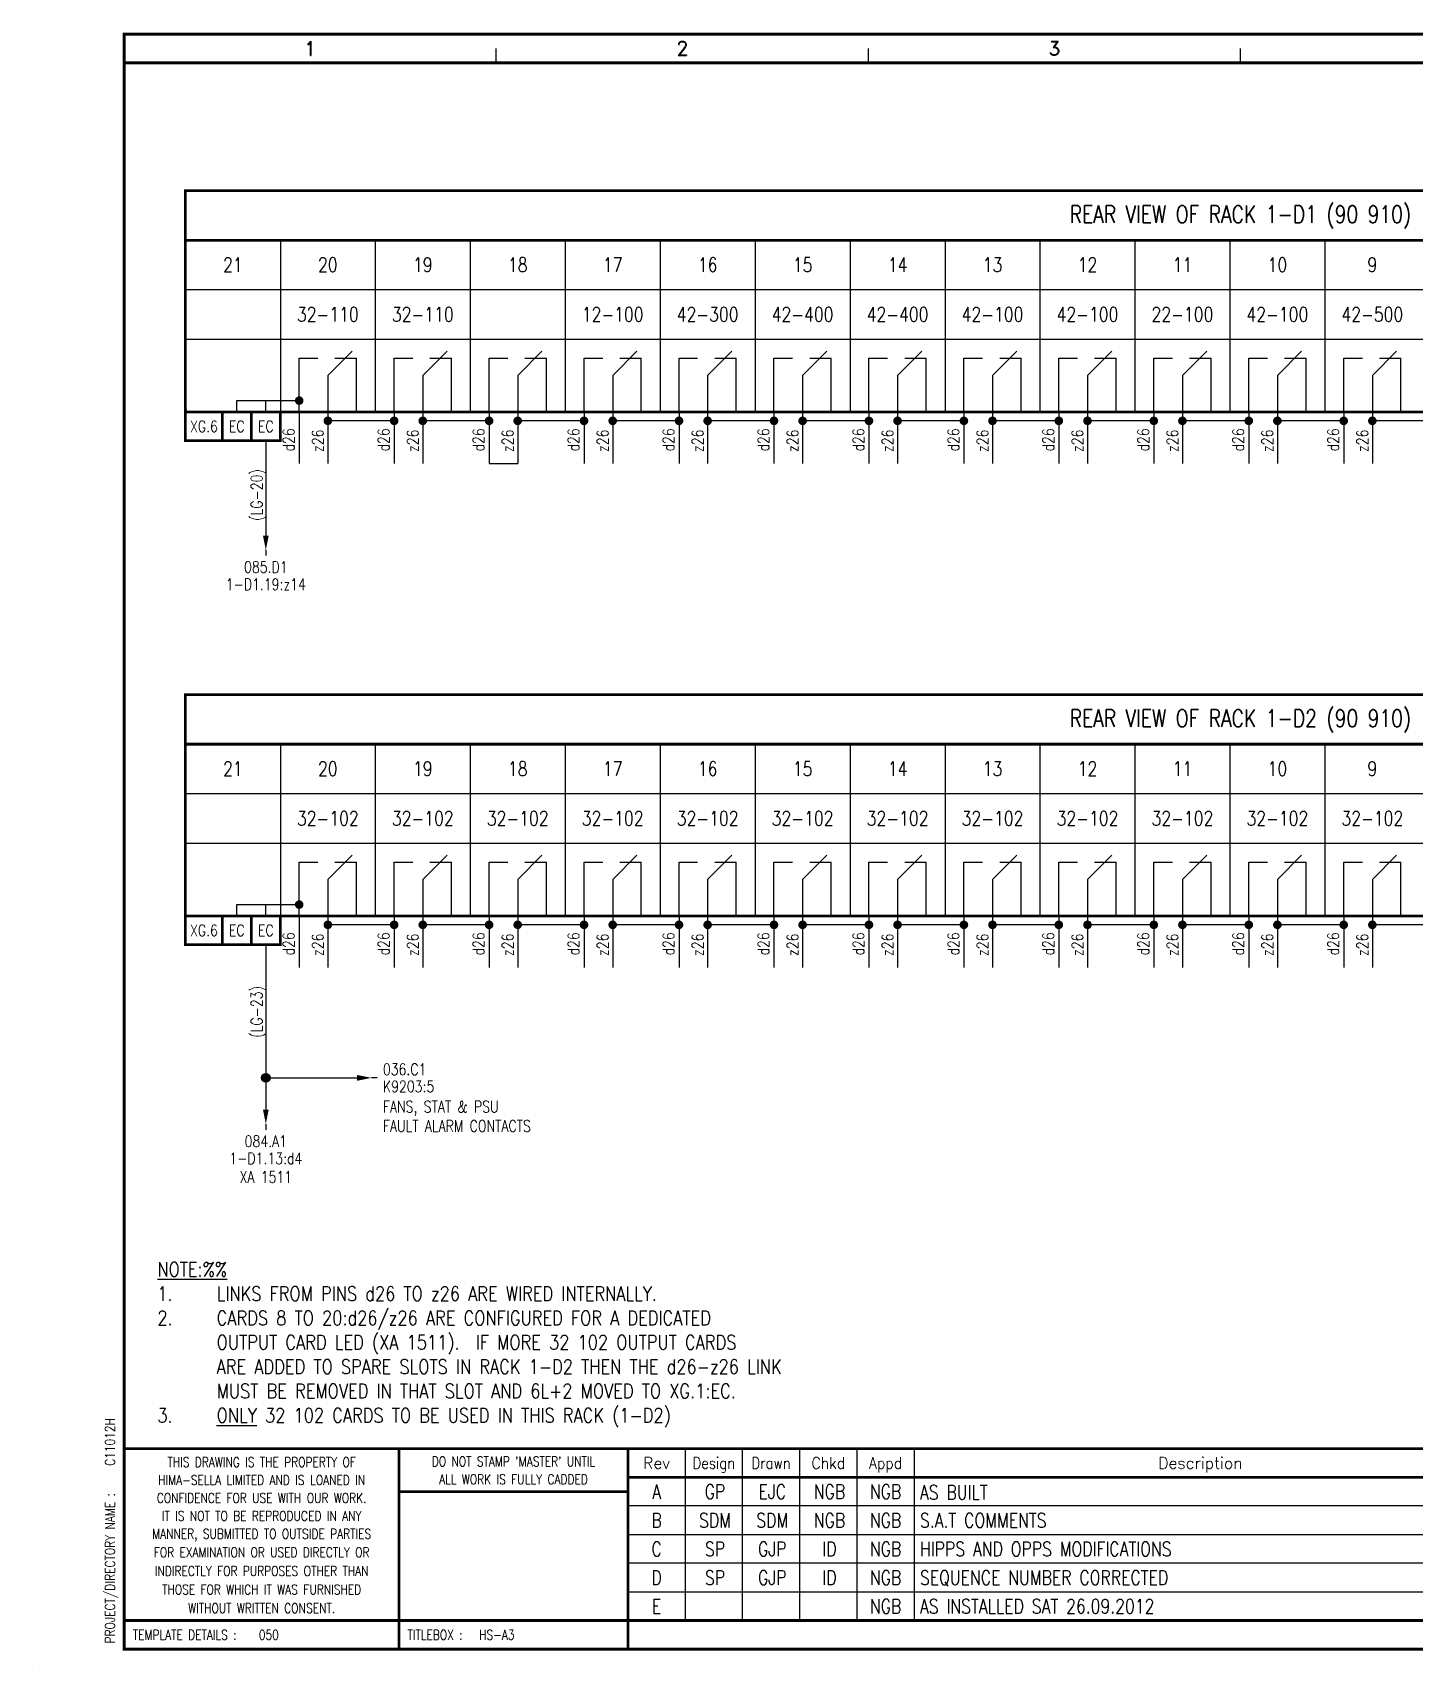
# Model space of a CAD drawing. Extents: x 0 to 414, y 0 to 285.
# Drawn here: x 0 to 241.4, y 0 to 285.2 of the extents above; entities that cross this region are included whole.
import ezdxf
from ezdxf.enums import TextEntityAlignment as Align

# ---------------------------------------------------------------- set-up
doc = ezdxf.new("R2010")
doc.units = 0
doc.header["$MEASUREMENT"] = 0
doc.linetypes.add('CONTINU', pattern=[0])
doc.layers.get('0').update_dxf_attribs({"linetype": 'CONTINUOUS'})
for name, color, linetype in [('01-DRAW', 7, 'CONTINUOUS'), ('COL', 2, 'CONTINU'), ('PCABGREY-0_22', 7, 'CONTINUOUS'), ('ROW', 2, 'CONTINU'), ('TEXT', 2, 'CONTINUOUS'), ('TPOL', 3, 'CONTINUOUS'), ('UPS', 2, 'CONTINUOUS'), ('XR_FUNCTION', 2, 'CONTINUOUS'), ('XR_MAIN', 2, 'CONTINUOUS')]:
    doc.layers.add(name, color=color, linetype=linetype)
doc.layers.add('MCABGREY-0_22', color=4, linetype='CONTINUOUS', plot=False)
doc.styles.add('0', font='romans', dxfattribs={"width": 0.9})
doc.styles.add('CROSSREF', font='ROMANS.shx', dxfattribs={"width": 0.8, "height": 1})
doc.styles.add('FUNCTION', font='romans.shx', dxfattribs={"width": 0.8, "height": 2.5})
doc.styles.add('ROMAND', font='ROMAND')
doc.styles.add('ROMANS', font='romans.shx', dxfattribs={"width": 0.8})
doc.styles.add('WIRES', font='ROMANS.shx', dxfattribs={"width": 0.8, "height": 2})

# ---------------------------------------------------------------- blocks, each defined once
blk = doc.blocks.new('EDREV')
at = {"color": 2, "style": 'ROMANS', "width": 0.8}
for tag, p in [('DES', (129.2, 29.25)), ('DRN', (139.2, 29.25)), ('CHKD', (149.2, 29.25)), ('DES', (129.2, 24.25)), ('DRN', (139.2, 24.25)), ('CHKD', (149.2, 24.25)), ('DES', (129.2, 19.25)), ('DRN', (139.2, 19.25)), ('CHKD', (149.2, 19.25)), ('DES', (129.2, 14.25)), ('DRN', (139.2, 14.25)), ('CHKD', (149.2, 14.25)), ('DES', (129.2, 9.25)), ('DRN', (139.2, 9.25)), ('CHKD', (149.2, 9.25))]:
    blk.add_attdef(tag, text='', height=2.5, dxfattribs=at).set_placement(p, align=Align.CENTER)
blk = doc.blocks.new('HS-A3')
at = {"color": 1}
for p, q in [((81, 280), (81, 282.5)), ((146, 280), (146, 282.5)), ((211, 280), (211, 282.5)), ((114, 38), (114, 8)), ((124, 8), (124, 38)), ((134, 8), (134, 38)), ((144, 38), (144, 8)), ((154, 38), (154, 8)), ((301.5, 28), (104, 28)), ((104, 23), (301.5, 23)), ((301.5, 18), (104, 18)), ((104, 13), (270.5, 13)), ((0, 0), (0, 0.025))]:
    blk.add_line(p, q, dxfattribs=at)
at = {"color": 1, "const_width": 0.5}
blk.add_lwpolyline([(16, 3), (409, 3), (409, 285), (16, 285)], close=True, dxfattribs=at)
for points in [[(16, 280), (404, 280)], [(409, 38), (16, 38)], [(64, 3), (64, 38)], [(104, 3), (104, 38)], [(270.5, 33), (104, 33)], [(104, 30.5), (64, 30.5)], [(270.5, 8), (16, 8)]]:
    blk.add_lwpolyline(points, dxfattribs=at)
at = {"color": 2, "style": 'ROMAND'}
for s, p in [('1', (48.5, 282.5)), ('2', (113.5, 282.5)), ('3', (178.5, 282.5))]:
    blk.add_text(s, height=2.5, dxfattribs=at).set_placement(p, align=Align.MIDDLE)
at = {"color": 3, "lineweight": 13, "style": 'ROMANS', "width": 0.8}
for s, p in [('THIS DRAWING IS THE PROPERTY OF', (40, 35.6443)), ("DO NOT STAMP 'MASTER' UNTIL", (84, 35.7693)), ('HIMA-SELLA LIMITED AND IS LOANED IN', (40, 32.5193)), ('ALL WORK IS FULLY CADDED', (84, 32.6443)), ('CONFIDENCE FOR USE WITH OUR WORK.', (40, 29.3879)), ('IT IS NOT TO BE REPRODUCED IN ANY', (40, 26.2629)), ('MANNER, SUBMITTED TO OUTSIDE PARTIES', (40, 23.1379)), ('FOR EXAMINATION OR USED DIRECTLY OR', (40, 19.9054)), ('INDIRECTLY FOR PURPOSES OTHER THAN', (40, 16.6554)), ('THOSE FOR WHICH IT WAS FURNISHED', (40, 13.4054)), ('WITHOUT WRITTEN CONSENT.', (40, 10.1554))]:
    blk.add_text(s, height=1.7, dxfattribs=at).set_placement(p, align=Align.MIDDLE_CENTER)
at = {"color": 4, "style": 'ROMAND'}
for s, p in [('Rev', (109, 34.5)), ('Description', (204, 34.5))]:
    blk.add_text(s, height=2, dxfattribs=at).set_placement(p, align=Align.CENTER)
for s, width, p in [('Design', 0.85, (119, 34.5)), ('Drawn', 0.85, (129, 34.5)), ('Chkd', 0.9, (139, 34.5)), ('Appd', 0.9, (149, 34.5))]:
    blk.add_text(s, height=2, dxfattribs=dict(at, width=width)).set_placement(p, align=Align.CENTER)
at = {"color": 3, "style": 'ROMANS', "width": 0.8}
blk.add_text('PROJECT/DIRECTORY NAME :', height=1.7, rotation=90, dxfattribs=at).set_placement((13.5, 4), align=Align.MIDDLE_LEFT)
for s, p in [('TEMPLATE DETAILS :', (17.5, 5.5)), ('TITLEBOX :', (65.5, 5.5)), ('HS-A3', (78, 5.5))]:
    blk.add_text(s, height=1.7, dxfattribs=at).set_placement(p, align=Align.MIDDLE_LEFT)
at = {"layer": 'COL', "style": 'ROMAND', "flags": 9}
for tag, p in [('COL1', (48.5, 282.5)), ('COL2', (113.5, 282.5)), ('COL3', (178.5, 282.5)), ('COL4', (243.5, 282.5)), ('COL5', (308.5, 282.5)), ('COL6', (373.5, 282.5))]:
    blk.add_attdef(tag, p, '', height=2.5, dxfattribs=at)
at = {"layer": 'ROW', "style": 'ROMAND', "flags": 9}
for tag, p in [('ROW1', (406.5, 249.5)), ('ROW2', (406.5, 188.5)), ('ROW3', (406.5, 127.5)), ('ROW4', (406.5, 66.5))]:
    blk.add_attdef(tag, p, '', height=2.5, dxfattribs=at)
at = {"layer": 'UPS', "color": 3, "style": 'ROMANS', "width": 0.8, "flags": 8}
blk.add_attdef('PROJS->NOMPRO', text='', height=1.7, rotation=90, dxfattribs=at).set_placement((13.5, 35), align=Align.MIDDLE_LEFT)
at = {"layer": 'UPS', "style": 'ROMANS', "width": 3.1263, "flags": 8}
blk.add_attdef('PLANOS->MCAN1', text='', height=2.5, rotation=0.061173, dxfattribs=at).set_placement((155, 31.6443), (254, 31.75), align=Align.FIT)
at = {"layer": 'UPS', "style": 'ROMANS', "width": 0.8, "flags": 8}
for tag, height, p in [('PLANOS->VERIF', 2.5, (293.5, 34.25)), ('PLANOS->CANVI1', 2.5, (109, 29.25)), ('PLANOS->NCAN1', 2.5, (149, 29.25)), ('PLANOS->DCAN1', 2.5, (262.5, 29.25)), ('PLANOS->ORIG', 2.5, (293.5, 29.25)), ('PLANOS->CANVI2', 2.5, (109, 24.25)), ('PLANOS->NCAN2', 2.5, (149, 24.25)), ('PLANOS->DCAN2', 2.5, (262.5, 24.25)), ('PLANOS->HECHF', 2.5, (293.5, 24.25)), ('PLANOS->CANVI3', 2.5, (109, 19.25)), ('PLANOS->NCAN3', 2.5, (149, 19.25)), ('PLANOS->DCAN3', 2.5, (262.5, 19.25)), ('PLANOS->HECHD', 2.5, (293.5, 19.25)), ('PLANOS->CANVI4', 2.5, (109, 14.25)), ('PLANOS->NCAN4', 2.5, (149, 14.25)), ('PLANOS->DCAN4', 2.5, (262.5, 14.25)), ('PLANOS->DATACREA', 2.5, (293.5, 14.25)), ('PLANOS->CANVI5', 2.5, (109, 9.25)), ('PLANOS->NCAN5', 2.5, (149, 9.25)), ('PLANOS->DCAN5', 2.5, (262.5, 9.25)), ('PLANOS->NR1', 2.5, (293.5, 9.25)), ('PROJS->DESCPRO3', 5, (345.5, 5.5)), ('PLANOS->PLANO', 5, (378.5, 5.5)), ('PLANOS->USER', 5, (402.75, 5.5)), ('PLANOS->NR2', 2.5, (293.5, 4.25))]:
    blk.add_attdef(tag, text='', height=height, dxfattribs=at).set_placement(p, align=Align.CENTER)
at = {"layer": 'UPS', "style": 'ROMANS', "flags": 8}
for tag, width, p, p2 in [('PLANOS->MCAN2', 3.0574, (155, 26.75), (254, 26.75)), ('PLANOS->MCAN3', 3.0574, (155, 21.75), (254, 21.75)), ('PLANOS->MCAN4', 3.0462, (155, 16.75), (254, 16.75)), ('PLANOS->MCAN5', 3.0574, (155, 11.75), (254, 11.75))]:
    blk.add_attdef(tag, text='', height=2.5, dxfattribs=dict(at, width=width)).set_placement(p, p2, align=Align.FIT)
at = {"layer": 'UPS', "style": 'ROMANS', "width": 0.8, "flags": 8}
blk.add_attdef('PLANOS->DENOM', (313.5, 24.25), '', height=2.5, dxfattribs=at)
at = {"layer": 'UPS', "color": 4, "style": 'ROMANS', "width": 0.8, "flags": 8}
for tag, p in [('PROJS->DESCPRO1', (303, 19.25)), ('PROJS->DESCPRO2', (303, 14.25))]:
    blk.add_attdef(tag, p, '', height=2.5, dxfattribs=at)
at = {"layer": 'UPS', "color": 3, "style": 'ROMANS', "width": 0.8, "flags": 8}
blk.add_attdef('PLANOS->PROTOTIPO', text='', height=1.7, dxfattribs=at).set_placement((39.5, 5.5), align=Align.MIDDLE_LEFT)
at = {"layer": 'UPS', "style": 'ROMANS', "width": 0.8, "flags": 8}
blk.add_attdef('PLANOS->OBS4', text='', height=2.5, dxfattribs=at).set_placement((107, 5.5), align=Align.MIDDLE_LEFT)
blk = doc.blocks.new('EQUPOT01')
blk.add_line((0, 1), (0, 0))
blk.add_solid([(0.5, 3.5), (-0.5, 3.5), (0, 1)])
at = {"layer": 'TEXT', "style": 'ROMANS', "width": 0.8}
blk.add_attdef('CONNECTION', text='', height=2, dxfattribs=at).set_placement((0, -4), align=Align.TOP_CENTER)
at = {"layer": 'TPOL', "style": 'ROMANS', "width": 0.8, "flags": 8}
blk.add_attdef('CN1', (0, 3.5), '', height=0.0025, rotation=270, dxfattribs=at)
at = {"layer": 'XR_FUNCTION', "style": 'FUNCTION', "width": 0.8, "flags": 1}
blk.add_attdef('XR_FUNCTION', text='', height=1, dxfattribs=at).set_placement((0, 2), align=Align.TOP_CENTER)
at = {"layer": 'XR_MAIN', "style": 'CROSSREF', "width": 0.8}
for tag in ['XR_PREV', 'XR_NEXT']:
    blk.add_attdef(tag, text='', height=2, dxfattribs=at).set_placement((0, -1), align=Align.TOP_CENTER)
blk = doc.blocks.new('DOT')
for radius in [0.75, 0.65, 0.55, 0.45, 0.35, 0.25, 0.15, 0.05]:
    blk.add_circle((0, 0), radius)

msp = doc.modelspace()

# ---------------------------------------------------------------- linework, layer by layer
for p, q in [((43.2688, 249.0016), (43.2688, 219)), ((59.8576, 249.0016), (59.8576, 219)), ((76.4464, 249.0016), (76.4464, 219)), ((93.0352, 249.0016), (93.0352, 219)), ((109.624, 249.0016), (109.624, 219)), ((126.2128, 249.0016), (126.2128, 219)), ((142.8016, 249.0016), (142.8016, 219)), ((159.3904, 249.0016), (159.3904, 219)), ((175.9792, 249.0016), (175.9792, 219)), ((192.568, 249.0016), (192.568, 219)), ((209.1568, 249.0016), (209.1568, 219)), ((225.7456, 249.0016), (225.7456, 219)), ((395.32, 240.3424), (26.68, 240.3424)), ((395.32, 231.6832), (26.68, 231.6832)), ((43.2688, 161.0016), (43.2688, 131)), ((59.8576, 161.0016), (59.8576, 131)), ((76.4464, 161.0016), (76.4464, 131)), ((93.0352, 161.0016), (93.0352, 131)), ((109.624, 161.0016), (109.624, 131)), ((126.2128, 161.0016), (126.2128, 131)), ((142.8016, 161.0016), (142.8016, 131)), ((159.3904, 161.0016), (159.3904, 131)), ((175.9792, 161.0016), (175.9792, 131)), ((192.568, 161.0016), (192.568, 131)), ((209.1568, 161.0016), (209.1568, 131)), ((225.7456, 161.0016), (225.7456, 131)), ((395.32, 152.3424), (26.68, 152.3424)), ((395.32, 143.6832), (26.68, 143.6832)), ((60.1822, 102.75), (59.1822, 102.75))]:
    msp.add_line(p, q)
at = {"color": 6, "const_width": 0.4608}
for points in [[(26.68, 257.6608), (395.32, 257.6608), (395.32, 219), (26.68, 219)], [(26.68, 169.6608), (395.32, 169.6608), (395.32, 131), (26.68, 131)]]:
    msp.add_lwpolyline(points, close=True, dxfattribs=at)
at = {"color": 6}
for points, const_width in [([(395.32, 249.0016), (26.68, 249.0016)], 0.5), ([(43.2688, 219), (43.2688, 214), (26.68, 214), (26.68, 219)], 0.4608), ([(395.32, 161.0016), (26.68, 161.0016)], 0.5), ([(43.2688, 131), (43.2688, 126), (26.68, 126), (26.68, 131)], 0.4608)]:
    msp.add_lwpolyline(points, dxfattribs=dict(at, const_width=const_width))
msp.add_solid([(56.6822, 103.25), (56.6822, 102.25), (59.1822, 102.75)])
at = {"layer": '01-DRAW'}
msp.add_line((26.4496, 219.425), (26.9104, 219.425), dxfattribs=at)
at = {"layer": '01-DRAW', "color": 6, "const_width": 0.4608}
for points in [[(33.1312, 219), (33.1312, 214)], [(38.2, 214), (38.2, 219)], [(33.1312, 131), (33.1312, 126)], [(38.2, 126), (38.2, 131)]]:
    msp.add_lwpolyline(points, dxfattribs=at)
at = {"layer": 'PCABGREY-0_22'}
for p, q in [((46.5632, 219), (46.5632, 228.4123)), ((46.5632, 228.4123), (49.8132, 228.4123)), ((51.5632, 225.4123), (55.8006, 229.6497)), ((52.8132, 228.4123), (56.5632, 228.4123)), ((56.5632, 219), (56.5632, 228.4123)), ((63.152, 219), (63.152, 228.4123)), ((63.152, 228.4123), (66.402, 228.4123)), ((68.152, 225.4123), (72.3894, 229.6497)), ((69.402, 228.4123), (73.152, 228.4123)), ((73.152, 219), (73.152, 228.4123)), ((79.7408, 219), (79.7408, 228.4123)), ((79.7408, 228.4123), (82.9908, 228.4123)), ((84.7408, 225.4123), (88.9782, 229.6497)), ((85.9908, 228.4123), (89.7408, 228.4123)), ((89.7408, 219), (89.7408, 228.4123)), ((96.3296, 219), (96.3296, 228.4123)), ((96.3296, 228.4123), (99.5796, 228.4123)), ((101.3296, 225.4123), (105.567, 229.6497)), ((102.5796, 228.4123), (106.3296, 228.4123)), ((106.3296, 219), (106.3296, 228.4123)), ((112.9184, 219), (112.9184, 228.4123)), ((112.9184, 228.4123), (116.1684, 228.4123)), ((117.9184, 225.4123), (122.1558, 229.6497)), ((119.1684, 228.4123), (122.9184, 228.4123)), ((122.9184, 219), (122.9184, 228.4123)), ((129.5072, 219), (129.5072, 228.4123)), ((129.5072, 228.4123), (132.7572, 228.4123)), ((134.5072, 225.4123), (138.7446, 229.6497)), ((135.7572, 228.4123), (139.5072, 228.4123)), ((139.5072, 219), (139.5072, 228.4123)), ((146.096, 219), (146.096, 228.4123)), ((146.096, 228.4123), (149.346, 228.4123)), ((151.096, 225.4123), (155.3334, 229.6497)), ((152.346, 228.4123), (156.096, 228.4123)), ((156.096, 219), (156.096, 228.4123)), ((162.6848, 219), (162.6848, 228.4123)), ((162.6848, 228.4123), (165.9348, 228.4123)), ((167.6848, 225.4123), (171.9222, 229.6497)), ((168.9348, 228.4123), (172.6848, 228.4123)), ((172.6848, 219), (172.6848, 228.4123)), ((179.2736, 219), (179.2736, 228.4123)), ((179.2736, 228.4123), (182.5236, 228.4123)), ((184.2736, 225.4123), (188.511, 229.6497)), ((185.5236, 228.4123), (189.2736, 228.4123)), ((189.2736, 219), (189.2736, 228.4123)), ((195.8624, 219), (195.8624, 228.4123)), ((195.8624, 228.4123), (199.1124, 228.4123)), ((200.8624, 225.4123), (205.0998, 229.6497)), ((202.1124, 228.4123), (205.8624, 228.4123)), ((205.8624, 219), (205.8624, 228.4123)), ((212.4512, 219), (212.4512, 228.4123)), ((212.4512, 228.4123), (215.7012, 228.4123)), ((217.4512, 225.4123), (221.6886, 229.6497)), ((218.7012, 228.4123), (222.4512, 228.4123)), ((222.4512, 219), (222.4512, 228.4123)), ((229.04, 219), (229.04, 228.4123)), ((229.04, 228.4123), (232.29, 228.4123)), ((234.04, 225.4123), (238.2774, 229.6497)), ((235.29, 228.4123), (239.04, 228.4123)), ((239.04, 219), (239.04, 228.4123)), ((51.5632, 225.4123), (51.5632, 219)), ((68.152, 225.4123), (68.152, 219)), ((84.7408, 225.4123), (84.7408, 219)), ((101.3296, 225.4123), (101.3296, 219)), ((117.9184, 225.4123), (117.9184, 219)), ((134.5072, 225.4123), (134.5072, 219)), ((151.096, 225.4123), (151.096, 219)), ((167.6848, 225.4123), (167.6848, 219)), ((184.2736, 225.4123), (184.2736, 219)), ((200.8624, 225.4123), (200.8624, 219)), ((217.4512, 225.4123), (217.4512, 219)), ((234.04, 225.4123), (234.04, 219)), ((35.6656, 221), (46.5632, 221)), ((35.6656, 219), (35.6656, 221)), ((40.7344, 219), (40.7344, 221)), ((46.5632, 219), (46.5632, 210)), ((51.5632, 219), (51.5632, 210)), ((63.152, 217.4721), (51.5632, 217.4721)), ((63.152, 219), (63.152, 210)), ((68.152, 219), (68.152, 210)), ((79.7408, 217.4721), (68.152, 217.4721)), ((79.7408, 219), (79.7408, 210)), ((84.7408, 219), (84.7408, 210)), ((96.3296, 217.4721), (84.7408, 217.4721)), ((96.3296, 219), (96.3296, 210)), ((101.3296, 219), (101.3296, 210)), ((112.9184, 217.4721), (101.3296, 217.4721)), ((112.9184, 219), (112.9184, 210)), ((117.9184, 219), (117.9184, 210)), ((129.5072, 217.4721), (117.9184, 217.4721)), ((129.5072, 219), (129.5072, 210)), ((134.5072, 219), (134.5072, 210)), ((146.096, 217.4721), (134.5072, 217.4721)), ((146.096, 219), (146.096, 210)), ((151.096, 219), (151.096, 210)), ((162.6848, 217.4721), (151.096, 217.4721)), ((162.6848, 219), (162.6848, 210)), ((167.6848, 219), (167.6848, 210)), ((179.2736, 217.4721), (167.6848, 217.4721)), ((179.2736, 219), (179.2736, 210)), ((184.2736, 219), (184.2736, 210)), ((195.8624, 217.4721), (184.2736, 217.4721)), ((195.8624, 219), (195.8624, 210)), ((200.8624, 219), (200.8624, 210)), ((212.4512, 217.4721), (200.8624, 217.4721)), ((212.4512, 219), (212.4512, 210)), ((217.4512, 219), (217.4512, 210)), ((229.04, 217.4721), (217.4512, 217.4721)), ((229.04, 219), (229.04, 210)), ((234.04, 219), (234.04, 210)), ((245.6288, 217.4721), (234.04, 217.4721)), ((40.7344, 214), (40.7344, 200)), ((79.7408, 210), (84.7408, 210)), ((40.7344, 200), (40.7344, 197.4323)), ((46.5632, 131), (46.5632, 140.4123)), ((46.5632, 140.4123), (49.8132, 140.4123)), ((51.5632, 137.4123), (55.8006, 141.6497)), ((52.8132, 140.4123), (56.5632, 140.4123)), ((56.5632, 131), (56.5632, 140.4123)), ((63.152, 131), (63.152, 140.4123)), ((63.152, 140.4123), (66.402, 140.4123)), ((68.152, 137.4123), (72.3894, 141.6497)), ((69.402, 140.4123), (73.152, 140.4123)), ((73.152, 131), (73.152, 140.4123)), ((79.7408, 131), (79.7408, 140.4123)), ((79.7408, 140.4123), (82.9908, 140.4123)), ((84.7408, 137.4123), (88.9782, 141.6497)), ((85.9908, 140.4123), (89.7408, 140.4123)), ((89.7408, 131), (89.7408, 140.4123)), ((96.3296, 131), (96.3296, 140.4123)), ((96.3296, 140.4123), (99.5796, 140.4123)), ((101.3296, 137.4123), (105.567, 141.6497)), ((102.5796, 140.4123), (106.3296, 140.4123)), ((106.3296, 131), (106.3296, 140.4123)), ((112.9184, 131), (112.9184, 140.4123)), ((112.9184, 140.4123), (116.1684, 140.4123)), ((117.9184, 137.4123), (122.1558, 141.6497)), ((119.1684, 140.4123), (122.9184, 140.4123)), ((122.9184, 131), (122.9184, 140.4123)), ((129.5072, 131), (129.5072, 140.4123)), ((129.5072, 140.4123), (132.7572, 140.4123)), ((134.5072, 137.4123), (138.7446, 141.6497)), ((135.7572, 140.4123), (139.5072, 140.4123)), ((139.5072, 131), (139.5072, 140.4123)), ((146.096, 131), (146.096, 140.4123)), ((146.096, 140.4123), (149.346, 140.4123)), ((151.096, 137.4123), (155.3334, 141.6497)), ((152.346, 140.4123), (156.096, 140.4123)), ((156.096, 131), (156.096, 140.4123)), ((162.6848, 131), (162.6848, 140.4123)), ((162.6848, 140.4123), (165.9348, 140.4123)), ((167.6848, 137.4123), (171.9222, 141.6497)), ((168.9348, 140.4123), (172.6848, 140.4123)), ((172.6848, 131), (172.6848, 140.4123)), ((179.2736, 131), (179.2736, 140.4123)), ((179.2736, 140.4123), (182.5236, 140.4123)), ((184.2736, 137.4123), (188.511, 141.6497)), ((185.5236, 140.4123), (189.2736, 140.4123)), ((189.2736, 131), (189.2736, 140.4123)), ((195.8624, 131), (195.8624, 140.4123)), ((195.8624, 140.4123), (199.1124, 140.4123)), ((200.8624, 137.4123), (205.0998, 141.6497)), ((202.1124, 140.4123), (205.8624, 140.4123)), ((205.8624, 131), (205.8624, 140.4123)), ((212.4512, 131), (212.4512, 140.4123)), ((212.4512, 140.4123), (215.7012, 140.4123)), ((217.4512, 137.4123), (221.6886, 141.6497)), ((218.7012, 140.4123), (222.4512, 140.4123)), ((222.4512, 131), (222.4512, 140.4123)), ((229.04, 131), (229.04, 140.4123)), ((229.04, 140.4123), (232.29, 140.4123)), ((234.04, 137.4123), (238.2774, 141.6497)), ((235.29, 140.4123), (239.04, 140.4123)), ((239.04, 131), (239.04, 140.4123)), ((51.5632, 137.4123), (51.5632, 131)), ((68.152, 137.4123), (68.152, 131)), ((84.7408, 137.4123), (84.7408, 131)), ((101.3296, 137.4123), (101.3296, 131)), ((117.9184, 137.4123), (117.9184, 131)), ((134.5072, 137.4123), (134.5072, 131)), ((151.096, 137.4123), (151.096, 131)), ((167.6848, 137.4123), (167.6848, 131)), ((184.2736, 137.4123), (184.2736, 131)), ((200.8624, 137.4123), (200.8624, 131)), ((217.4512, 137.4123), (217.4512, 131)), ((234.04, 137.4123), (234.04, 131)), ((35.6656, 133), (46.5632, 133)), ((35.6656, 131), (35.6656, 133)), ((40.7344, 131), (40.7344, 133)), ((46.5632, 131), (46.5632, 122)), ((51.5632, 131), (51.5632, 122)), ((63.152, 129.4721), (51.5632, 129.4721)), ((63.152, 131), (63.152, 122)), ((68.152, 131), (68.152, 122)), ((79.7408, 129.4721), (68.152, 129.4721)), ((79.7408, 129.4721), (68.152, 129.4721)), ((79.7408, 131), (79.7408, 122)), ((84.7408, 131), (84.7408, 122)), ((96.3296, 129.4721), (84.7408, 129.4721)), ((96.3296, 131), (96.3296, 122)), ((101.3296, 131), (101.3296, 122)), ((112.9184, 129.4721), (101.3296, 129.4721)), ((112.9184, 131), (112.9184, 122)), ((117.9184, 131), (117.9184, 122)), ((129.5072, 129.4721), (117.9184, 129.4721)), ((129.5072, 131), (129.5072, 122)), ((134.5072, 131), (134.5072, 122)), ((146.096, 129.4721), (134.5072, 129.4721)), ((146.096, 131), (146.096, 122)), ((151.096, 131), (151.096, 122)), ((162.6848, 129.4721), (151.096, 129.4721)), ((162.6848, 131), (162.6848, 122)), ((167.6848, 131), (167.6848, 122)), ((179.2736, 129.4721), (167.6848, 129.4721)), ((179.2736, 131), (179.2736, 122)), ((184.2736, 131), (184.2736, 122)), ((195.8624, 129.4721), (184.2736, 129.4721)), ((195.8624, 131), (195.8624, 122)), ((200.8624, 131), (200.8624, 122)), ((212.4512, 129.4721), (200.8624, 129.4721)), ((212.4512, 131), (212.4512, 122)), ((217.4512, 131), (217.4512, 122)), ((229.04, 129.4721), (217.4512, 129.4721)), ((229.04, 131), (229.04, 122)), ((234.04, 131), (234.04, 122)), ((245.6288, 129.4721), (234.04, 129.4721)), ((40.7344, 126), (40.7344, 109.75)), ((40.7344, 109.75), (40.7344, 97.1823)), ((40.7344, 102.75), (56.6822, 102.75))]:
    msp.add_line(p, q, dxfattribs=at)
at = {"layer": 'PCABGREY-0_22', "const_width": 0.75}
for points in [[(46.1882, 221, 1), (46.9382, 221, 1)], [(51.1882, 217.4721, 1), (51.9382, 217.4721, 1)], [(62.777, 217.4721, 1), (63.527, 217.4721, 1)], [(67.777, 217.4721, 1), (68.527, 217.4721, 1)], [(79.3658, 217.4721, 1), (80.1158, 217.4721, 1)], [(84.3658, 217.4721, 1), (85.1158, 217.4721, 1)], [(95.9546, 217.4721, 1), (96.7046, 217.4721, 1)], [(100.9546, 217.4721, 1), (101.7046, 217.4721, 1)], [(112.5434, 217.4721, 1), (113.2934, 217.4721, 1)], [(117.5434, 217.4721, 1), (118.2934, 217.4721, 1)], [(129.1322, 217.4721, 1), (129.8822, 217.4721, 1)], [(134.1322, 217.4721, 1), (134.8822, 217.4721, 1)], [(145.721, 217.4721, 1), (146.471, 217.4721, 1)], [(150.721, 217.4721, 1), (151.471, 217.4721, 1)], [(162.3098, 217.4721, 1), (163.0598, 217.4721, 1)], [(167.3098, 217.4721, 1), (168.0598, 217.4721, 1)], [(178.8986, 217.4721, 1), (179.6486, 217.4721, 1)], [(183.8986, 217.4721, 1), (184.6486, 217.4721, 1)], [(195.4874, 217.4721, 1), (196.2374, 217.4721, 1)], [(200.4874, 217.4721, 1), (201.2374, 217.4721, 1)], [(212.0762, 217.4721, 1), (212.8262, 217.4721, 1)], [(217.0762, 217.4721, 1), (217.8262, 217.4721, 1)], [(228.665, 217.4721, 1), (229.415, 217.4721, 1)], [(233.665, 217.4721, 1), (234.415, 217.4721, 1)], [(46.1882, 133, 1), (46.9382, 133, 1)], [(51.1882, 129.4721, 1), (51.9382, 129.4721, 1)], [(62.777, 129.4721, 1), (63.527, 129.4721, 1)], [(67.777, 129.4721, 1), (68.527, 129.4721, 1)], [(67.777, 129.4721, 1), (68.527, 129.4721, 1)], [(79.3658, 129.4721, 1), (80.1158, 129.4721, 1)], [(79.3658, 129.4721, 1), (80.1158, 129.4721, 1)], [(84.3658, 129.4721, 1), (85.1158, 129.4721, 1)], [(95.9546, 129.4721, 1), (96.7046, 129.4721, 1)], [(100.9546, 129.4721, 1), (101.7046, 129.4721, 1)], [(112.5434, 129.4721, 1), (113.2934, 129.4721, 1)], [(117.5434, 129.4721, 1), (118.2934, 129.4721, 1)], [(129.1322, 129.4721, 1), (129.8822, 129.4721, 1)], [(134.1322, 129.4721, 1), (134.8822, 129.4721, 1)], [(145.721, 129.4721, 1), (146.471, 129.4721, 1)], [(150.721, 129.4721, 1), (151.471, 129.4721, 1)], [(162.3098, 129.4721, 1), (163.0598, 129.4721, 1)], [(167.3098, 129.4721, 1), (168.0598, 129.4721, 1)], [(178.8986, 129.4721, 1), (179.6486, 129.4721, 1)], [(183.8986, 129.4721, 1), (184.6486, 129.4721, 1)], [(195.4874, 129.4721, 1), (196.2374, 129.4721, 1)], [(200.4874, 129.4721, 1), (201.2374, 129.4721, 1)], [(212.0762, 129.4721, 1), (212.8262, 129.4721, 1)], [(217.0762, 129.4721, 1), (217.8262, 129.4721, 1)], [(228.665, 129.4721, 1), (229.415, 129.4721, 1)], [(233.665, 129.4721, 1), (234.415, 129.4721, 1)]]:
    msp.add_lwpolyline(points, format="xyb", close=True, dxfattribs=at)

# ---------------------------------------------------------------- block references
ref = msp.add_blockref('HS-A3', (0, 0))
ref.add_attrib('PROJS->NOMPRO', 'C11012H', dxfattribs={"layer": 'UPS', "color": 3, "height": 1.7, "rotation": 90, "style": 'ROMANS', "width": 0.8, "flags": 8}).set_placement((13.5, 35), align=Align.MIDDLE_LEFT)
ref.add_attrib('PLANOS->PROTOTIPO', '050', dxfattribs={"layer": 'UPS', "color": 3, "height": 1.7, "style": 'ROMANS', "width": 0.8, "flags": 8}).set_placement((39.5, 5.5), align=Align.MIDDLE_LEFT)
ref.add_attrib('PLANOS->NCAN5', 'NGB', dxfattribs={"layer": 'UPS', "height": 2.5, "style": 'ROMANS', "width": 0.8, "flags": 8}).set_placement((149, 9.25), align=Align.CENTER)
ref.add_attrib('PLANOS->NCAN2', 'NGB', dxfattribs={"layer": 'UPS', "height": 2.5, "style": 'ROMANS', "width": 0.8, "flags": 8}).set_placement((149, 24.25), align=Align.CENTER)
ref.add_attrib('PLANOS->NCAN3', 'NGB', dxfattribs={"layer": 'UPS', "height": 2.5, "style": 'ROMANS', "width": 0.8, "flags": 8}).set_placement((149, 19.25), align=Align.CENTER)
ref.add_attrib('PLANOS->NCAN4', 'NGB', dxfattribs={"layer": 'UPS', "height": 2.5, "style": 'ROMANS', "width": 0.8, "flags": 8}).set_placement((149, 14.25), align=Align.CENTER)
ref.add_attrib('PLANOS->NCAN1', 'NGB', dxfattribs={"layer": 'UPS', "height": 2.5, "style": 'ROMANS', "width": 0.8, "flags": 8}).set_placement((149, 29.25), align=Align.CENTER)
ref.add_attrib('PLANOS->CANVI5', 'E', dxfattribs={"layer": 'UPS', "height": 2.5, "style": 'ROMANS', "width": 0.8, "flags": 8}).set_placement((109, 9.25), align=Align.CENTER)
ref.add_attrib('PLANOS->CANVI4', 'D', dxfattribs={"layer": 'UPS', "height": 2.5, "style": 'ROMANS', "width": 0.8, "flags": 8}).set_placement((109, 14.25), align=Align.CENTER)
ref.add_attrib('PLANOS->CANVI2', 'B', dxfattribs={"layer": 'UPS', "height": 2.5, "style": 'ROMANS', "width": 0.8, "flags": 8}).set_placement((109, 24.25), align=Align.CENTER)
ref.add_attrib('PLANOS->CANVI3', 'C', dxfattribs={"layer": 'UPS', "height": 2.5, "style": 'ROMANS', "width": 0.8, "flags": 8}).set_placement((109, 19.25), align=Align.CENTER)
ref.add_attrib('PLANOS->CANVI1', 'A', dxfattribs={"layer": 'UPS', "height": 2.5, "style": 'ROMANS', "width": 0.8, "flags": 8}).set_placement((109, 29.25), align=Align.CENTER)
for p, values in [((40.7344, 193.9323), {'CN1': '1', 'CONNECTION': '1-D1.19:z14', 'XR_PREV': '085.D1'}), ((40.7344, 93.6823), {'CN1': '1', 'CONNECTION': '1-D1.13:d4', 'XR_PREV': '084.A1'})]:
    msp.add_blockref('EQUPOT01', p).add_auto_attribs(values)
ref = msp.add_blockref('EDREV', (-10, 0))
ref.add_attrib('DES', 'GP', dxfattribs={"color": 2, "height": 2.5, "style": 'ROMANS', "width": 0.8}).set_placement((119.2, 29.25), align=Align.CENTER)
ref.add_attrib('DRN', 'EJC', dxfattribs={"color": 2, "height": 2.5, "style": 'ROMANS', "width": 0.8}).set_placement((129.2, 29.25), align=Align.CENTER)
ref.add_attrib('CHKD', 'NGB', dxfattribs={"color": 2, "height": 2.5, "style": 'ROMANS', "width": 0.8}).set_placement((139.2, 29.25), align=Align.CENTER)
ref.add_attrib('DES', 'SDM', dxfattribs={"color": 2, "height": 2.5, "style": 'ROMANS', "width": 0.8}).set_placement((119.2, 24.25), align=Align.CENTER)
ref.add_attrib('DRN', 'SDM', dxfattribs={"color": 2, "height": 2.5, "style": 'ROMANS', "width": 0.8}).set_placement((129.2, 24.25), align=Align.CENTER)
ref.add_attrib('CHKD', 'NGB', dxfattribs={"color": 2, "height": 2.5, "style": 'ROMANS', "width": 0.8}).set_placement((139.2, 24.25), align=Align.CENTER)
ref.add_attrib('DES', 'SP', dxfattribs={"color": 2, "height": 2.5, "style": 'ROMANS', "width": 0.8}).set_placement((119.2, 19.25), align=Align.CENTER)
ref.add_attrib('DRN', 'GJP', dxfattribs={"color": 2, "height": 2.5, "style": 'ROMANS', "width": 0.8}).set_placement((129.2, 19.25), align=Align.CENTER)
ref.add_attrib('CHKD', 'ID', dxfattribs={"color": 2, "height": 2.5, "style": 'ROMANS', "width": 0.8}).set_placement((139.2, 19.25), align=Align.CENTER)
ref.add_attrib('DES', 'SP', dxfattribs={"color": 2, "height": 2.5, "style": 'ROMANS', "width": 0.8}).set_placement((119.2, 14.25), align=Align.CENTER)
ref.add_attrib('DRN', 'GJP', dxfattribs={"color": 2, "height": 2.5, "style": 'ROMANS', "width": 0.8}).set_placement((129.2, 14.25), align=Align.CENTER)
ref.add_attrib('CHKD', 'ID', dxfattribs={"color": 2, "height": 2.5, "style": 'ROMANS', "width": 0.8}).set_placement((139.2, 14.25), align=Align.CENTER)
at = {"layer": 'PCABGREY-0_22'}
msp.add_blockref('DOT', (40.7344, 102.75), dxfattribs=at)

# ---------------------------------------------------------------- texts
at = {"layer": 'MCABGREY-0_22', "style": 'WIRES', "width": 0.8}
for s, p in [('(LG-20)', (40.7344, 200)), ('(LG-23)', (40.7344, 109.75))]:
    msp.add_text(s, height=2, rotation=90, dxfattribs=at).set_placement(p, align=Align.BOTTOM_LEFT)
at = {"layer": 'TEXT', "style": 'ROMANS', "width": 0.8}
for s, height, p in [('REAR VIEW OF RACK 1-D1 (90 910)', 3, (211, 253.3312)), ('REAR VIEW OF RACK 1-D2 (90 910)', 3, (211, 165.3312)), ('XA 1511', 2, (40.7344, 85.4323))]:
    msp.add_text(s, height=height, dxfattribs=at).set_placement(p, align=Align.MIDDLE)
for s, p in [('21', (34.9744, 243.472)), ('20', (51.5632, 243.472)), ('19', (68.152, 243.472)), ('18', (84.7408, 243.472)), ('17', (101.3296, 243.472)), ('16', (117.9184, 243.472)), ('15', (134.5072, 243.472)), ('14', (151.096, 243.472)), ('13', (167.6848, 243.472)), ('12', (184.2736, 243.472)), ('11', (200.8624, 243.472)), ('10', (217.4512, 243.472)), ('9', (234.04, 243.472)), ('32-110', (51.5632, 234.8128)), ('32-110', (68.152, 234.8128)), ('12-100', (101.3296, 234.8128)), ('42-300', (117.9184, 234.8128)), ('42-400', (134.5072, 234.8128)), ('42-400', (151.096, 234.8128)), ('42-100', (167.6848, 234.8128)), ('42-100', (184.2736, 234.8128)), ('22-100', (200.8624, 234.8128)), ('42-100', (217.4512, 234.8128)), ('42-500', (234.04, 234.8128)), ('21', (34.9744, 155.472)), ('20', (51.5632, 155.472)), ('19', (68.152, 155.472)), ('18', (84.7408, 155.472)), ('17', (101.3296, 155.472)), ('16', (117.9184, 155.472)), ('15', (134.5072, 155.472)), ('14', (151.096, 155.472)), ('13', (167.6848, 155.472)), ('12', (184.2736, 155.472)), ('11', (200.8624, 155.472)), ('10', (217.4512, 155.472)), ('9', (234.04, 155.472)), ('32-102', (51.5632, 146.8128)), ('32-102', (68.152, 146.8128)), ('32-102', (84.7408, 146.8128)), ('32-102', (101.3296, 146.8128)), ('32-102', (117.9184, 146.8128)), ('32-102', (134.5072, 146.8128)), ('32-102', (151.096, 146.8128)), ('32-102', (167.6848, 146.8128)), ('32-102', (184.2736, 146.8128)), ('32-102', (200.8624, 146.8128)), ('32-102', (217.4512, 146.8128)), ('32-102', (234.04, 146.8128))]:
    msp.add_text(s, height=2.5, dxfattribs=at).set_placement(p, align=Align.CENTER)
for s, p in [('XG.6', (29.9275, 216.5)), ('EC', (35.6656, 216.5)), ('EC', (40.7344, 216.5)), ('XG.6', (29.9275, 128.5)), ('EC', (35.6656, 128.5)), ('EC', (40.7344, 128.5))]:
    msp.add_text(s, height=2, dxfattribs=at).set_placement(p, align=Align.MIDDLE_CENTER)
for s, p in [('d26', (45.728, 212.1304)), ('z26', (50.8132, 212.0431)), ('d26', (62.3168, 212.1304)), ('z26', (67.402, 212.0431)), ('d26', (78.9056, 212.1304)), ('z26', (83.9908, 212.0431)), ('d26', (95.4944, 212.1304)), ('z26', (100.5796, 212.0431)), ('d26', (112.0832, 212.1304)), ('z26', (117.1684, 212.0431)), ('d26', (128.672, 212.1304)), ('z26', (133.7572, 212.0431)), ('d26', (145.2608, 212.1304)), ('z26', (150.346, 212.0431)), ('d26', (161.8496, 212.1304)), ('z26', (166.9348, 212.0431)), ('d26', (178.4384, 212.1304)), ('z26', (183.5236, 212.0431)), ('d26', (195.0272, 212.1304)), ('z26', (200.1124, 212.0431)), ('d26', (211.616, 212.1304)), ('z26', (216.7012, 212.0431)), ('d26', (228.2048, 212.1304)), ('z26', (233.29, 212.0431)), ('d26', (45.728, 124.1304)), ('z26', (50.8132, 124.0431)), ('d26', (62.3168, 124.1304)), ('z26', (67.402, 124.0431)), ('d26', (78.9056, 124.1304)), ('z26', (83.9908, 124.0431)), ('d26', (95.4944, 124.1304)), ('z26', (100.5796, 124.0431)), ('d26', (112.0832, 124.1304)), ('z26', (117.1684, 124.0431)), ('d26', (128.672, 124.1304)), ('z26', (133.7572, 124.0431)), ('d26', (145.2608, 124.1304)), ('z26', (150.346, 124.0431)), ('d26', (161.8496, 124.1304)), ('z26', (166.9348, 124.0431)), ('d26', (178.4384, 124.1304)), ('z26', (183.5236, 124.0431)), ('d26', (195.0272, 124.1304)), ('z26', (200.1124, 124.0431)), ('d26', (211.616, 124.1304)), ('z26', (216.7012, 124.0431)), ('d26', (228.2048, 124.1304)), ('z26', (233.29, 124.0431))]:
    msp.add_text(s, height=2, rotation=90, dxfattribs=at).set_placement(p)
at = {"layer": 'TEXT'}
for s, height, style, width, p in [('FANS, STAT & PSU', 2, 'ROMANS', 0.8, (61.1822, 97.7137)), ('FAULT ALARM CONTACTS', 2, 'ROMANS', 0.8, (61.1822, 94.3559)), ('%%UNOTE:%%', 2.5, '0', 0.83, (21.7872, 69.3264)), ('1.', 2.5, '0', 0.83, (21.7872, 65.0764)), ('LINKS FROM PINS d26 TO z26 ARE WIRED INTERNALLY.', 2.5, '0', 0.83, (32.1436, 65.0764)), ('2.', 2.5, '0', 0.83, (21.7872, 60.8264)), ('CARDS 8 TO 20:d26/z26 ARE CONFIGURED FOR A DEDICATED', 2.5, '0', 0.83, (32.1436, 60.8264)), ('OUTPUT CARD LED (XA 1511).  IF MORE 32 102 OUTPUT CARDS', 2.5, '0', 0.83, (32.1436, 56.5764)), ('ARE ADDED TO SPARE SLOTS IN RACK 1-D2 THEN THE d26-z26 LINK', 2.5, '0', 0.83, (32.1436, 52.3264)), ('MUST BE REMOVED IN THAT SLOT AND 6L+2 MOVED TO XG.1:EC.', 2.5, '0', 0.83, (32.1436, 48.0764)), ('3.', 2.5, '0', 0.83, (21.7872, 43.8264)), ('%%UONLY%%U 32 102 CARDS TO BE USED IN THIS RACK (1-D2)', 2.5, '0', 0.83, (32.1436, 43.8264))]:
    msp.add_text(s, height=height, dxfattribs=dict(at, style=style, width=width)).set_placement(p, align=Align.MIDDLE_LEFT)
at = {"layer": 'TEXT', "style": 'ROMANS', "width": 0.8}
msp.add_attdef('K9203:5', text='??:??', height=2, dxfattribs=at).set_placement((61.1822, 101.25), align=Align.MIDDLE_LEFT)
at = {"layer": 'TPOL', "style": 'ROMANS', "flags": 8}
msp.add_attdef('CN1', (56.6822, 102.75), '1', height=0.0025, dxfattribs=at)
at = {"layer": 'UPS', "insert": (155, 31.6443), "char_height": 2.5, "width": 99, "attachment_point": 1, "rotation": 0.063025, "style": 'ROMANS'}
msp.add_mtext('AS BUILT', dxfattribs=at)
at = {"layer": 'UPS', "char_height": 2.5, "width": 99, "attachment_point": 1, "style": 'ROMANS'}
for s, insert in [('S.A.T COMMENTS', (155, 26.75)), ('HIPPS AND OPPS MODIFICATIONS', (155, 21.75)), ('SEQUENCE NUMBER CORRECTED', (155, 16.75)), ('AS INSTALLED SAT 26.09.2012', (155, 11.75))]:
    msp.add_mtext(s, dxfattribs=dict(at, insert=insert))
at = {"layer": 'XR_MAIN', "style": 'CROSSREF', "width": 0.8}
msp.add_attdef('036.C1', text='', height=2, dxfattribs=at).set_placement((61.1822, 104.25), align=Align.MIDDLE_LEFT)

doc.saveas('drawing.dxf')
